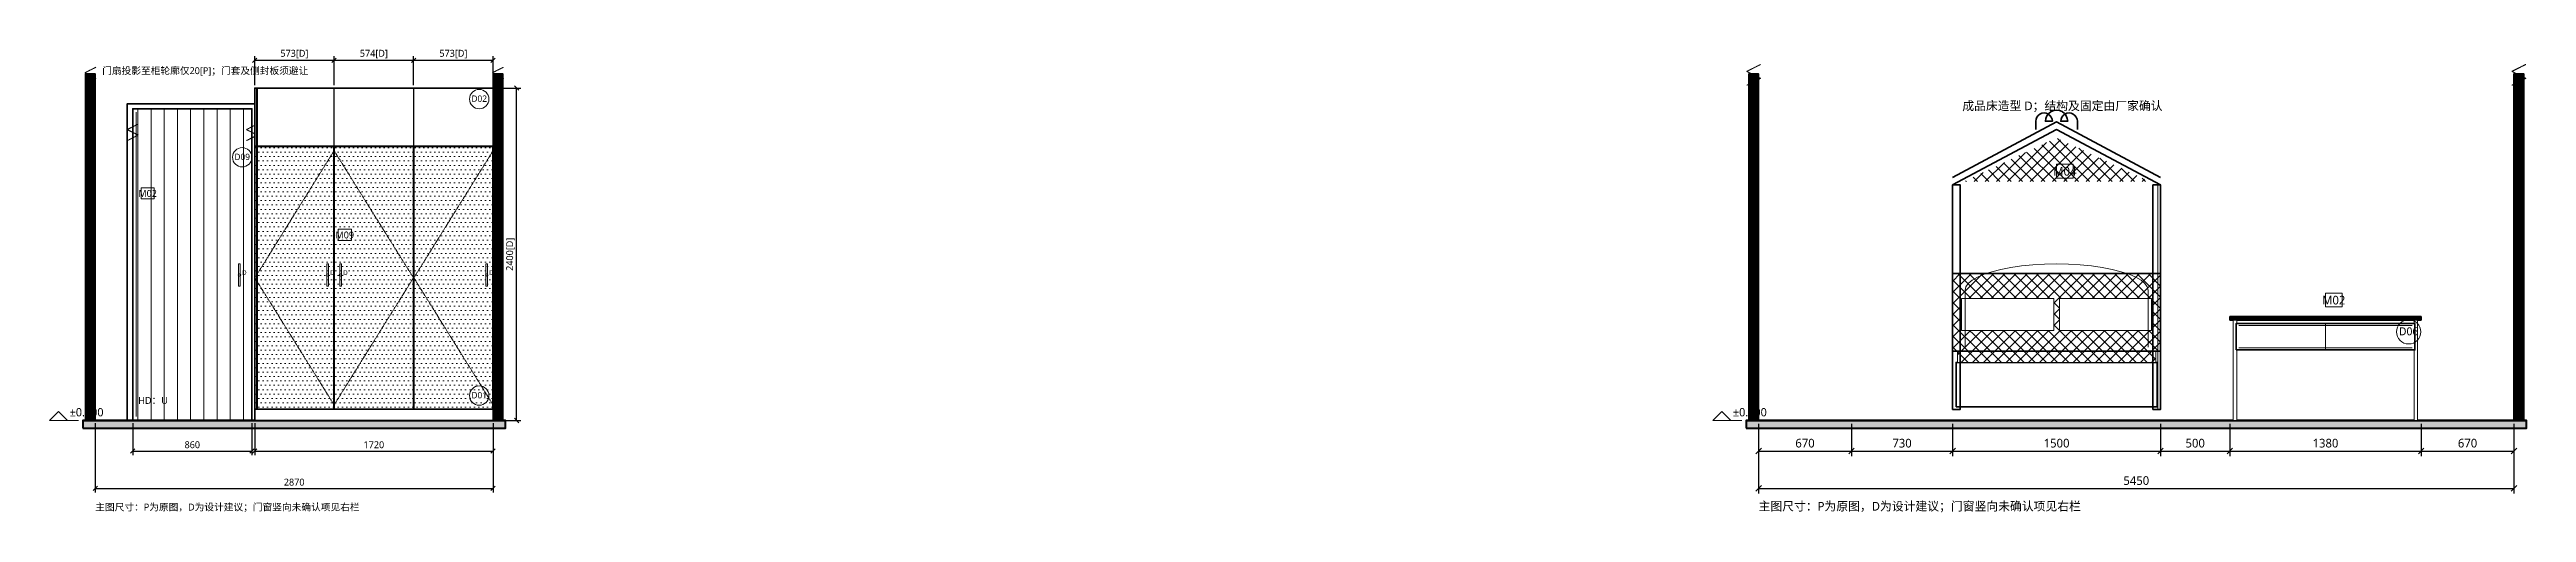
# Model space of a CAD drawing. Header units: millimetres. Extents: x -49496 to 320171, y -10186 to 2697.
# Drawn here: x 167670 to 185540, y -664 to 2678 of the extents above; entities that cross this region are included whole.
import ezdxf
from ezdxf.enums import TextEntityAlignment as Align

# ---------------------------------------------------------------- set-up
doc = ezdxf.new("R2010")
doc.units = ezdxf.units.MM
doc.linetypes.add('DASHED', pattern=[1.524, 1.27, -0.254])
for name, color, linetype, lineweight in [('A-DETAIL', 7, 'Continuous', 18), ('A-DIM', 7, 'Continuous', 13), ('A-FLOOR', 7, 'Continuous', 50), ('A-HATCH', 8, 'Continuous', 9), ('A-MATERIAL', 7, 'Continuous', 13), ('A-OPEN', 7, 'DASHED', 9), ('A-OUTLINE', 7, 'Continuous', 35), ('A-PENDING', 8, 'DASHED', 13), ('A-SYMBOL', 7, 'Continuous', 18), ('A-TEXT', 7, 'Continuous', 13), ('A-WALL', 7, 'Continuous', 50)]:
    doc.layers.add(name, color=color, linetype=linetype, lineweight=lineweight)
doc.styles.add('CN', font='NotoSansCJK-Regular.ttc')
doc.styles.add('OpenSansCondensed-Light', font='OpenSansCondensed-Light.ttf')
doc.dimstyles.new('EZDXF', dxfattribs={"dimtxt": 0.25, "dimasz": 0.175, "dimexe": 0.375, "dimexo": 0.125, "dimgap": 0.1, "dimtad": 1, "dimlfac": 100, "dimzin": 12, "dimdsep": 46, "dimtxsty": 'OpenSansCondensed-Light', "dimblk": 'ARCHTICK', "dimcen": 2.5, "dimazin": 3, "dimtfac": 0.5, "dimtmove": 2, "dimatfit": 3, "dimarcsym": 0})

# ---------------------------------------------------------------- blocks, each defined once
blk = doc.blocks.new('LEVEL-FFL')
blk.add_line((0, 0), (210, 0))
blk.add_lwpolyline([(0, 0), (65, 65), (130, 0)], close=True)
at = {"style": 'CN'}
blk.add_attdef('VALUE', (145, 30), '', height=60, dxfattribs=at)
blk = doc.blocks.new('_ARCHTICK')
at = {"color": 0, "linetype": 'ByBlock', "const_width": 0.15}
blk.add_lwpolyline([(-0.5, -0.5), (0.5, 0.5)], dxfattribs=at)
blk = doc.blocks.new('HW-HANDLE')
blk.add_lwpolyline([(-6, -80), (6, -80), (6, 80), (-6, 80)], close=True)
blk.add_circle((0, 0), 9)
at = {"style": 'CN'}
blk.add_attdef('STATUS', (18, 0), '', height=35, dxfattribs=at)

msp = doc.modelspace()

# ---------------------------------------------------------------- hatches: boundary and pattern name
at = {"layer": 'A-FLOOR'}
h = msp.add_hatch(color=7, dxfattribs=at)
h.dxf.hatch_style = 1
h.paths.add_polyline_path([(167910, -55), (170960, -55), (170960, 0), (167910, 0)])
h = msp.add_hatch(color=7, dxfattribs=at)
h.dxf.hatch_style = 1
h.paths.add_polyline_path([(179910, -55), (185540, -55), (185540, 0), (179910, 0)])
at = {"layer": 'A-HATCH'}
h = msp.add_hatch(dxfattribs=at)
h.set_pattern_fill('ANSI31', scale=1.5)
h.paths.add_polyline_path([(167930, 0), (168000, 0), (168000, 2500), (167930, 2500)])
h = msp.add_hatch(dxfattribs=at)
h.set_pattern_fill('ANSI31', scale=1.5)
h.paths.add_polyline_path([(170870, 0), (170940, 0), (170940, 2500), (170870, 2500)])
h = msp.add_hatch(dxfattribs=at)
h.set_pattern_fill('ANSI31', scale=1.5)
h.paths.add_polyline_path([(179930, 0), (180000, 0), (180000, 2500), (179930, 2500)])
h = msp.add_hatch(dxfattribs=at)
h.set_pattern_fill('ANSI31', scale=1.5)
h.paths.add_polyline_path([(185450, 0), (185520, 0), (185520, 2500), (185450, 2500)])
h = msp.add_hatch(dxfattribs=at)
h.set_pattern_fill('ANSI31', scale=30, angle=45)
h.paths.add_polyline_path([(168270, 0), (169130, 0), (169130, 2250), (168270, 2250)])
h = msp.add_hatch(dxfattribs=at)
h.set_pattern_fill('ANSI37', scale=18)
h.paths.add_polyline_path([(181480, 1725), (182150, 2040), (182820, 1725)])

# ---------------------------------------------------------------- linework, layer by layer
at = {"layer": 'A-DETAIL'}
msp.add_line((168295, 30), (168295, 2225), dxfattribs=at)
at = {"layer": 'A-FLOOR'}
for p, q in [((167910, 0), (170960, 0)), ((179910, 0), (185540, 0))]:
    msp.add_line(p, q, dxfattribs=at)
for points in [[(167910, -55), (170960, -55), (170960, 0), (167910, 0)], [(179910, -55), (185540, -55), (185540, 0), (179910, 0)]]:
    msp.add_lwpolyline(points, close=True, dxfattribs=at)
at = {"layer": 'A-MATERIAL'}
for points in [[(182150, 1750), (182270, 1750), (182270, 1850), (182150, 1850)], [(168330, 1600), (168426, 1600), (168426, 1680), (168330, 1680)]]:
    msp.add_lwpolyline(points, close=True, dxfattribs=at)
at = {"layer": 'A-OUTLINE'}
for points in [[(168230, 0), (169170, 0), (169170, 2285), (168230, 2285)], [(168270, 0), (169130, 0), (169130, 2250), (168270, 2250)]]:
    msp.add_lwpolyline(points, close=True, dxfattribs=at)
for points in [[(181400, 1755), (182150, 2155), (182900, 1755)], [(182000, 2100), (182000, 2160), (182002, 2175.5), (182008, 2190), (182017.6, 2202.4), (182030, 2212), (182044.5, 2218), (182060, 2220), (182075.5, 2218), (182090, 2212), (182102.4, 2202.4), (182112, 2190), (182118, 2175.5), (182120, 2160), (182070, 2160), (182072.7, 2180.7), (182080.7, 2200), (182093.4, 2216.6), (182110, 2229.3), (182129.3, 2237.3), (182150, 2240), (182170.7, 2237.3), (182190, 2229.3), (182206.6, 2216.6), (182219.3, 2200), (182227.3, 2180.7), (182230, 2160), (182180, 2160), (182182, 2175.5), (182188, 2190), (182197.6, 2202.4), (182210, 2212), (182224.5, 2218), (182240, 2220), (182255.5, 2218), (182270, 2212), (182282.4, 2202.4), (182292, 2190), (182298, 2175.5), (182300, 2160), (182300, 2100)], [(181400, 1700), (182150, 2100), (182900, 1700)]]:
    msp.add_lwpolyline(points, dxfattribs=at)
at = {"layer": 'A-PENDING'}
for points in [[(167925, 2430), (168005, 2470), (167925, 2510), (168005, 2550)], [(170865, 2430), (170945, 2470), (170865, 2510), (170945, 2550)], [(179915, 2420), (180015, 2470), (179915, 2520), (180015, 2570)], [(185435, 2420), (185535, 2470), (185435, 2520), (185535, 2570)], [(168230, 2020), (168310, 2060), (168230, 2100), (168310, 2140)], [(169090, 2020), (169170, 2060), (169090, 2100), (169170, 2140)]]:
    msp.add_lwpolyline(points, dxfattribs=at)
at = {"layer": 'A-SYMBOL'}
msp.add_circle((169060, 1900), 70, dxfattribs=at)
at = {"layer": 'A-WALL'}
for points in [[(167930, 0), (168000, 0), (168000, 2500), (167930, 2500)], [(170870, 0), (170940, 0), (170940, 2500), (170870, 2500)], [(179930, 0), (180000, 0), (180000, 2500), (179930, 2500)], [(185450, 0), (185520, 0), (185520, 2500), (185450, 2500)]]:
    msp.add_lwpolyline(points, close=True, dxfattribs=at)

# ---------------------------------------------------------------- block references
at = {"layer": 'A-SYMBOL'}
for name, p, values in [('HW-HANDLE', (169040, 1050), {'STATUS': 'D'}), ('LEVEL-FFL', (167670, 0), {'VALUE': '±0.000'}), ('LEVEL-FFL', (179670, 0), {'VALUE': '±0.000'})]:
    msp.add_blockref(name, p, dxfattribs=at).add_auto_attribs(values)

# ---------------------------------------------------------------- texts
at = {"layer": 'A-MATERIAL', "style": 'CN'}
for s, height, p in [('M04', 62.5, (182210, 1767.5)), ('M02', 50, (168378, 1614))]:
    msp.add_text(s, height=height, dxfattribs=at).set_placement(p, align=Align.CENTER)
at = {"layer": 'A-PENDING', "style": 'CN'}
msp.add_text('HD：U', height=50, dxfattribs=at).set_placement((168310, 120))
at = {"layer": 'A-SYMBOL', "style": 'CN'}
msp.add_text('D09', height=46, dxfattribs=at).set_placement((169060, 1880), align=Align.CENTER)
at = {"layer": 'A-TEXT', "style": 'CN'}
for s, height, p in [('成品床造型 D；结构及固定由厂家确认', 62.5, (181470, 2240)), ('主图尺寸：P为原图，D为设计建议；门窗竖向未确认项见右栏', 50, (168000, -650)), ('主图尺寸：P为原图，D为设计建议；门窗竖向未确认项见右栏', 62.5, (180000, -650))]:
    msp.add_text(s, height=height, dxfattribs=at).set_placement(p)

# ---------------------------------------------------------------- dimensions: what is measured, and where the dimension line sits
at = {"layer": 'A-DIM'}
for base, p1, p2, override in [((168000, -490), (168000, 0), (170870, 0), {"dimscale": 20, "dimtxt": 2.5, "dimasz": 2, "dimexe": 1.5, "dimexo": 1, "dimgap": 1, "dimtad": 1, "dimdec": 0, "dimlfac": 1, "dimzin": 8, "dimpost": '', "dimtxsty": 'CN', "dimtsz": 0.8, "dimclrd": 0, "dimclre": 0, "dimclrt": 0}), ((180000, -490), (180000, 0), (185450, 0), {"dimscale": 25, "dimtxt": 2.5, "dimasz": 2, "dimexe": 1.5, "dimexo": 1, "dimgap": 1, "dimtad": 1, "dimdec": 0, "dimlfac": 1, "dimzin": 8, "dimpost": '', "dimtxsty": 'CN', "dimtsz": 0.8, "dimclrd": 0, "dimclre": 0, "dimclrt": 0}), ((180000, -220), (180000, 0), (180670, 0), {"dimscale": 25, "dimtxt": 2.5, "dimasz": 2, "dimexe": 1.5, "dimexo": 1, "dimgap": 1, "dimtad": 1, "dimdec": 0, "dimlfac": 1, "dimzin": 8, "dimpost": '', "dimtxsty": 'CN', "dimtsz": 0.8, "dimclrd": 0, "dimclre": 0, "dimclrt": 0}), ((180670, -220), (180670, 0), (181400, 0), {"dimscale": 25, "dimtxt": 2.5, "dimasz": 2, "dimexe": 1.5, "dimexo": 1, "dimgap": 1, "dimtad": 1, "dimdec": 0, "dimlfac": 1, "dimzin": 8, "dimpost": '', "dimtxsty": 'CN', "dimtsz": 0.8, "dimclrd": 0, "dimclre": 0, "dimclrt": 0}), ((181400, -220), (181400, 0), (182900, 0), {"dimscale": 25, "dimtxt": 2.5, "dimasz": 2, "dimexe": 1.5, "dimexo": 1, "dimgap": 1, "dimtad": 1, "dimdec": 0, "dimlfac": 1, "dimzin": 8, "dimpost": '', "dimtxsty": 'CN', "dimtsz": 0.8, "dimclrd": 0, "dimclre": 0, "dimclrt": 0})]:
    msp.add_linear_dim(base=base, p1=p1, p2=p2, dimstyle='EZDXF', override=override, dxfattribs=at).render()

# ---------------------------------------------------------------- wipeouts: each hides what was drawn before it
for points in [[(183400, 725), (184780, 725), (184780, 750), (183400, 750)], [(181425, 100), (182875, 100), (182875, 420), (181425, 420)]]:
    msp.add_wipeout(points)

# ---------------------------------------------------------------- next in the draw order: hatches: boundary and pattern name
at = {"layer": 'A-HATCH'}
h = msp.add_hatch(dxfattribs=at)
h.set_pattern_fill('ANSI31', scale=1.5)
h.paths.add_polyline_path([(183400, 725), (184780, 725), (184780, 750), (183400, 750)])

# ---------------------------------------------------------------- next in the draw order: linework, layer by layer
at = {"layer": 'A-MATERIAL'}
msp.add_lwpolyline([(184090, 820), (184210, 820), (184210, 920), (184090, 920)], close=True, dxfattribs=at)
at = {"layer": 'A-OUTLINE'}
for points in [[(183400, 725), (184780, 725), (184780, 750), (183400, 750)], [(181425, 100), (182875, 100), (182875, 420), (181425, 420)]]:
    msp.add_lwpolyline(points, close=True, dxfattribs=at)

# ---------------------------------------------------------------- next in the draw order: texts
at = {"layer": 'A-MATERIAL', "style": 'CN'}
msp.add_text('M02', height=62.5, dxfattribs=at).set_placement((184150, 837.5), align=Align.CENTER)

# ---------------------------------------------------------------- next in the draw order: wipeouts: each hides what was drawn before it
msp.add_wipeout([(169150, 0), (170870, 0), (170870, 2400), (169150, 2400)])

# ---------------------------------------------------------------- next in the draw order: hatches: boundary and pattern name
at = {"layer": 'A-HATCH'}
h = msp.add_hatch(dxfattribs=at)
h.set_pattern_fill('ANSI31', scale=30, angle=45)
h.paths.add_polyline_path([(169151.5, 81.5), (169169.5, 81.5), (169169.5, 2398.5), (169151.5, 2398.5)])
h = msp.add_hatch(dxfattribs=at)
h.set_pattern_fill('DOTS', scale=20)
h.paths.add_polyline_path([(169151.5, 81.5), (169721.5, 81.5), (169721.5, 1978.5), (169151.5, 1978.5)])
h = msp.add_hatch(dxfattribs=at)
h.set_pattern_fill('DOTS', scale=20)
h.paths.add_polyline_path([(169724.5, 81.5), (170295.5, 81.5), (170295.5, 1978.5), (169724.5, 1978.5)])
h = msp.add_hatch(dxfattribs=at)
h.set_pattern_fill('DOTS', scale=20)
h.paths.add_polyline_path([(170298.5, 81.5), (170868.5, 81.5), (170868.5, 1978.5), (170298.5, 1978.5)])

# ---------------------------------------------------------------- next in the draw order: linework, layer by layer
at = {"layer": 'A-DETAIL'}
msp.add_line((169150, 1980), (170870, 1980), dxfattribs=at)
for points in [[(169150, 80), (170870, 80), (170870, 2400), (169150, 2400)], [(169151.5, 1981.5), (169721.5, 1981.5), (169721.5, 2398.5), (169151.5, 2398.5)], [(169151.5, 81.5), (169169.5, 81.5), (169169.5, 2398.5), (169151.5, 2398.5)], [(169724.5, 1981.5), (170295.5, 1981.5), (170295.5, 2398.5), (169724.5, 2398.5)], [(170298.5, 1981.5), (170868.5, 1981.5), (170868.5, 2398.5), (170298.5, 2398.5)]]:
    msp.add_lwpolyline(points, close=True, dxfattribs=at)
at = {"layer": 'A-MATERIAL'}
msp.add_lwpolyline([(169752, 1300), (169848, 1300), (169848, 1380), (169752, 1380)], close=True, dxfattribs=at)
at = {"layer": 'A-OPEN', "ltscale": 8}
for p, q in [((169151.5, 1030), (169721.5, 1945)), ((170295.5, 1030), (169724.5, 1945)), ((170298.5, 1030), (170868.5, 1945)), ((169721.5, 115), (169151.5, 1030)), ((169724.5, 115), (170295.5, 1030)), ((170868.5, 115), (170298.5, 1030))]:
    msp.add_line(p, q, dxfattribs=at)
at = {"layer": 'A-OUTLINE'}
for points in [[(169150, 0), (170870, 0), (170870, 2400), (169150, 2400)], [(169151.5, 81.5), (169721.5, 81.5), (169721.5, 1978.5), (169151.5, 1978.5)], [(169724.5, 81.5), (170295.5, 81.5), (170295.5, 1978.5), (169724.5, 1978.5)], [(170298.5, 81.5), (170868.5, 81.5), (170868.5, 1978.5), (170298.5, 1978.5)]]:
    msp.add_lwpolyline(points, close=True, dxfattribs=at)
at = {"layer": 'A-SYMBOL'}
for centre in [(170770, 2320), (170770, 180)]:
    msp.add_circle(centre, 70, dxfattribs=at)

# ---------------------------------------------------------------- next in the draw order: block references
for p in [(169676.5, 1050), (169769.5, 1050), (170823.5, 1050)]:
    msp.add_blockref('HW-HANDLE', p, dxfattribs=at).add_auto_attribs({'STATUS': 'D'})

# ---------------------------------------------------------------- next in the draw order: texts
at = {"layer": 'A-MATERIAL', "style": 'CN'}
msp.add_text('M09', height=50, dxfattribs=at).set_placement((169800, 1314), align=Align.CENTER)
at = {"layer": 'A-SYMBOL', "style": 'CN'}
for s, p in [('D02', (170770, 2300)), ('D01', (170770, 160))]:
    msp.add_text(s, height=46, dxfattribs=at).set_placement(p, align=Align.CENTER)
at = {"layer": 'A-TEXT', "style": 'CN'}
msp.add_text('门扇投影至柜轮廓仅20[P]；门套及侧封板须避让', height=50, dxfattribs=at).set_placement((168050, 2500))

# ---------------------------------------------------------------- next in the draw order: dimensions: what is measured, and where the dimension line sits
at = {"layer": 'A-DIM'}
for base, p1, p2, override in [((169150, 2600), (169150, 2400), (169723, 2400), {"dimscale": 20, "dimtxt": 2.5, "dimasz": 2, "dimexe": 1.5, "dimexo": 1, "dimgap": 1, "dimtad": 1, "dimdec": 0, "dimlfac": 1, "dimzin": 8, "dimpost": '<>[D]', "dimtxsty": 'CN', "dimtsz": 0.8, "dimclrd": 0, "dimclre": 0, "dimclrt": 0}), ((169723, 2600), (169723, 2400), (170297, 2400), {"dimscale": 20, "dimtxt": 2.5, "dimasz": 2, "dimexe": 1.5, "dimexo": 1, "dimgap": 1, "dimtad": 1, "dimdec": 0, "dimlfac": 1, "dimzin": 8, "dimpost": '<>[D]', "dimtxsty": 'CN', "dimtsz": 0.8, "dimclrd": 0, "dimclre": 0, "dimclrt": 0}), ((170297, 2600), (170297, 2400), (170870, 2400), {"dimscale": 20, "dimtxt": 2.5, "dimasz": 2, "dimexe": 1.5, "dimexo": 1, "dimgap": 1, "dimtad": 1, "dimdec": 0, "dimlfac": 1, "dimzin": 8, "dimpost": '<>[D]', "dimtxsty": 'CN', "dimtsz": 0.8, "dimclrd": 0, "dimclre": 0, "dimclrt": 0}), ((168270, -220), (168270, 0), (169130, 0), {"dimscale": 20, "dimtxt": 2.5, "dimasz": 2, "dimexe": 1.5, "dimexo": 1, "dimgap": 1, "dimtad": 1, "dimdec": 0, "dimlfac": 1, "dimzin": 8, "dimpost": '', "dimtxsty": 'CN', "dimtsz": 0.8, "dimclrd": 0, "dimclre": 0, "dimclrt": 0}), ((169150, -220), (169150, 0), (170870, 0), {"dimscale": 20, "dimtxt": 2.5, "dimasz": 2, "dimexe": 1.5, "dimexo": 1, "dimgap": 1, "dimtad": 1, "dimdec": 0, "dimlfac": 1, "dimzin": 8, "dimpost": '', "dimtxsty": 'CN', "dimtsz": 0.8, "dimclrd": 0, "dimclre": 0, "dimclrt": 0})]:
    msp.add_linear_dim(base=base, p1=p1, p2=p2, dimstyle='EZDXF', override=override, dxfattribs=at).render()
msp.add_linear_dim(base=(171040, 0), p1=(170870, 0), p2=(170870, 2400), angle=90, dimstyle='EZDXF', override={"dimscale": 20, "dimtxt": 2.5, "dimasz": 2, "dimexe": 1.5, "dimexo": 1, "dimgap": 1, "dimtad": 1, "dimdec": 0, "dimlfac": 1, "dimzin": 8, "dimpost": '<>[D]', "dimtxsty": 'CN', "dimtsz": 0.8, "dimclrd": 0, "dimclre": 0, "dimclrt": 0}, dxfattribs=at).render()

# ---------------------------------------------------------------- next in the draw order: wipeouts: each hides what was drawn before it
for points in [[(183425, 0), (183450, 0), (183450, 725), (183425, 725)], [(184730, 0), (184755, 0), (184755, 725), (184730, 725)], [(181435, 420), (182865, 420), (182865, 590), (181435, 590)]]:
    msp.add_wipeout(points)

# ---------------------------------------------------------------- next in the draw order: hatches: boundary and pattern name
at = {"layer": 'A-HATCH'}
h = msp.add_hatch(dxfattribs=at)
h.set_pattern_fill('ANSI37', scale=18)
h.paths.add_polyline_path([(181435, 420), (182865, 420), (182865, 590), (181435, 590)])

# ---------------------------------------------------------------- next in the draw order: linework, layer by layer
at = {"layer": 'A-DETAIL'}
msp.add_line((181460, 510), (182840, 510), dxfattribs=at)
for points in [[(183425, 0), (183450, 0), (183450, 725), (183425, 725)], [(184730, 0), (184755, 0), (184755, 725), (184730, 725)], [(181435, 420), (182865, 420), (182865, 590), (181435, 590)]]:
    msp.add_lwpolyline(points, close=True, dxfattribs=at)

# ---------------------------------------------------------------- next in the draw order: dimensions: what is measured, and where the dimension line sits
at = {"layer": 'A-DIM'}
for base, p1, p2 in [((182900, -220), (182900, 0), (183400, 0)), ((183400, -220), (183400, 0), (184780, 0)), ((184780, -220), (184780, 0), (185450, 0))]:
    msp.add_linear_dim(base=base, p1=p1, p2=p2, dimstyle='EZDXF', override={"dimscale": 25, "dimtxt": 2.5, "dimasz": 2, "dimexe": 1.5, "dimexo": 1, "dimgap": 1, "dimtad": 1, "dimdec": 0, "dimlfac": 1, "dimzin": 8, "dimpost": '', "dimtxsty": 'CN', "dimtsz": 0.8, "dimclrd": 0, "dimclre": 0, "dimclrt": 0}, dxfattribs=at).render()

# ---------------------------------------------------------------- next in the draw order: wipeouts: each hides what was drawn before it
for points in [[(181400, 500), (182900, 500), (182900, 1060), (181400, 1060)], [(183445, 510), (184735, 510), (184735, 700), (183445, 700)]]:
    msp.add_wipeout(points)

# ---------------------------------------------------------------- next in the draw order: hatches: boundary and pattern name
at = {"layer": 'A-HATCH'}
h = msp.add_hatch(dxfattribs=at)
h.set_pattern_fill('ANSI37', scale=18)
h.paths.add_polyline_path([(181400, 500), (182900, 500), (182900, 1060), (181400, 1060)])

# ---------------------------------------------------------------- next in the draw order: linework, layer by layer
at = {"layer": 'A-DETAIL'}
for p, q in [((183465, 685), (184715, 685)), ((184090, 510), (184090, 700)), ((183465, 525), (184715, 525))]:
    msp.add_line(p, q, dxfattribs=at)
at = {"layer": 'A-OUTLINE'}
for points in [[(181400, 500), (182900, 500), (182900, 1060), (181400, 1060)], [(183445, 510), (184735, 510), (184735, 700), (183445, 700)]]:
    msp.add_lwpolyline(points, close=True, dxfattribs=at)
at = {"layer": 'A-SYMBOL'}
msp.add_circle((184690, 640), 87.5, dxfattribs=at)

# ---------------------------------------------------------------- next in the draw order: texts
at = {"layer": 'A-SYMBOL', "style": 'CN'}
msp.add_text('D06', height=57.5, dxfattribs=at).set_placement((184690, 615), align=Align.CENTER)

# ---------------------------------------------------------------- next in the draw order: wipeouts: each hides what was drawn before it
msp.add_wipeout([(181465, 650), (182130, 650), (182130, 880), (181465, 880)])

# ---------------------------------------------------------------- next in the draw order: hatches: boundary and pattern name
at = {"layer": 'A-HATCH'}
h = msp.add_hatch(dxfattribs=at)
h.set_pattern_fill('ANSI31', scale=30, angle=45)
h.paths.add_polyline_path([(181400, 80), (181455, 80), (181455, 1700), (181400, 1700)])

# ---------------------------------------------------------------- next in the draw order: linework, layer by layer
at = {"layer": 'A-DETAIL'}
msp.add_lwpolyline([(181465, 650), (182130, 650), (182130, 880), (181465, 880)], close=True, dxfattribs=at)
at = {"layer": 'A-OUTLINE'}
msp.add_lwpolyline([(181400, 80), (181455, 80), (181455, 1700), (181400, 1700)], close=True, dxfattribs=at)

# ---------------------------------------------------------------- next in the draw order: wipeouts: each hides what was drawn before it
msp.add_wipeout([(182170, 650), (182835, 650), (182835, 880), (182170, 880)])

# ---------------------------------------------------------------- next in the draw order: hatches: boundary and pattern name
at = {"layer": 'A-HATCH'}
h = msp.add_hatch(dxfattribs=at)
h.set_pattern_fill('ANSI31', scale=30, angle=45)
h.paths.add_polyline_path([(182845, 80), (182900, 80), (182900, 1700), (182845, 1700)])

# ---------------------------------------------------------------- next in the draw order: linework, layer by layer
at = {"layer": 'A-DETAIL'}
msp.add_lwpolyline([(181490, 530), (181490, 940), (181490, 940), (181495.6, 964.8), (181512.5, 989.2), (181540.2, 1012.7), (181578.4, 1035), (181626.4, 1055.7), (181683.3, 1074.4), (181748.2, 1090.7), (181820, 1104.5), (181897.4, 1115.5), (181979.2, 1123.5), (182063.9, 1128.4), (182150, 1130), (182236.1, 1128.4), (182320.8, 1123.5), (182402.6, 1115.5), (182480, 1104.5), (182551.8, 1090.7), (182616.7, 1074.4), (182673.6, 1055.7), (182721.6, 1035), (182759.8, 1012.7), (182787.5, 989.2), (182804.4, 964.8), (182810, 940), (182810, 530)], dxfattribs=at)
msp.add_lwpolyline([(182170, 650), (182835, 650), (182835, 880), (182170, 880)], close=True, dxfattribs=at)
at = {"layer": 'A-OUTLINE'}
msp.add_lwpolyline([(182845, 80), (182900, 80), (182900, 1700), (182845, 1700)], close=True, dxfattribs=at)

doc.saveas('drawing.dxf')
